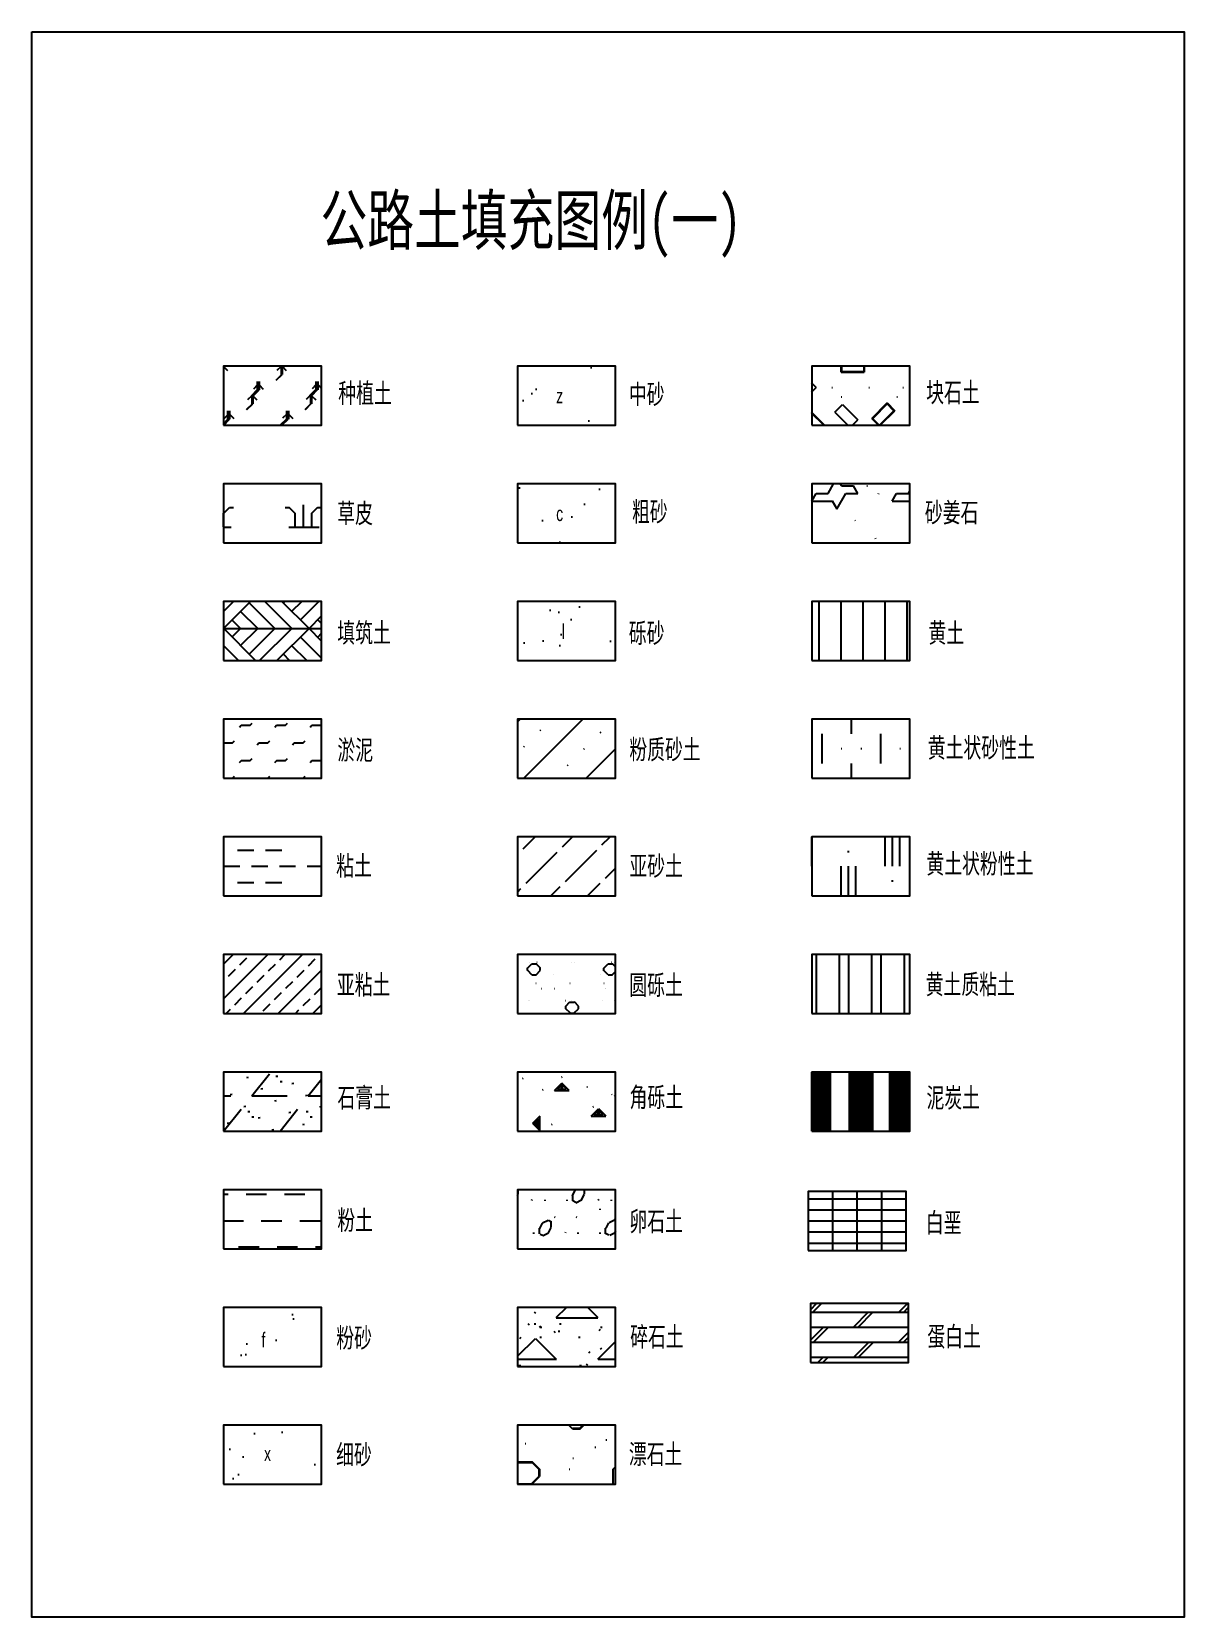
# Model space of a CAD drawing. Extents: x 0 to 0.235, y 0 to 0.323.
import ezdxf

# ---------------------------------------------------------------- set-up
doc = ezdxf.new("R2010")
doc.units = 0
doc.header["$MEASUREMENT"] = 0
doc.layers.get('0').update_dxf_attribs({"linetype": 'CONTINUOUS'})
doc.styles.add('LZ_FONTS_FS', font='hxm.ttf', dxfattribs={"width": 0.7})
pattern_1 = [(37.5, (0.039162, 0.027171), (0.01116148, 0.012489), [-0.0288, 0, -0.0216, 0, -0.0216, 0]), (7.5, (0.039162, 0.027171), (0.0288581, 0.01809425), [-0.012, 0, -0.0312, 0, -0.0072, 0]), (328, (0.0177, 0.027171), (0.04429355, -0.01502), [-0.0072, 0, -0.0288, 0, -0.0336, 0]), (37.5, (0.039162, 0.02717), (-0.0117675, 0.0302154), [-0.0192, 0, -0.024, 0, -0.0216, 0]), (7.5, (0.03916, 0.02717), (0.0194335, 0.040934), [-0.0144, 0, -0.0216, 0, -0.0072, 0]), (327.5, (0.0177, 0.027171), (0.0209638, 0.0125038), [-0.0096, 0, -0.0312, 0, -0.048, 0]), (317.5, (0.0177, 0.02717), (0.0279202, 0.0119657), [-0.0048, 0, -0.0192, 0, -0.0192, 0]), (37.5, (0.039162, 0.027171), (0.0261702, 0.03754506), [-0.0072, 0, -0.0072, 0, -0.0216, 0]), (7.5, (0.03916, 0.02717), (0.0108674, 0.039806), [-0.0144, 0, -0.0312, 0, -0.0072, 0]), (327.5, (0.0177, 0.02717), (0.06273, 0.013742), [-0.0288, 0, -0.012, 0, -0.012, 0]), (317.5, (0.0177, 0.02717), (921.70895, -844.519835), [-0.006048, 0, -0.0504, 0, -0.0048, 0])]

msp = doc.modelspace()

# ---------------------------------------------------------------- hatches: boundary and pattern name
h = msp.add_hatch()
h.set_pattern_fill('GLZZT', color=256, scale=0.001, style=0, pattern_type=2)
h.set_pattern_definition([(45, (0.039162, 0.027171), (-0.00600006, 0.00600006), [0.00169707, -0.0067883]), (45, (0.039111, 0.027171), (-0.00600006, 0.00600006), [0.00169707, -0.0067883]), (45, (0.03906, 0.027171), (-0.00600006, 0.00600006), [0.00169707, -0.0067883]), (45, (0.039009, 0.027171), (-0.00600006, 0.00600006), [0.00169707, -0.0067883]), (45, (0.038958, 0.027171), (-0.00600006, 0.00600006), [0.00169707, -0.0067883]), (45, (0.038907, 0.027171), (-0.00600006, 0.00600006), [0.00169707, -0.0067883]), (45, (0.038856, 0.027171), (-0.00600006, 0.00600006), [0.00169707, -0.0067883]), (45, (0.0388055, 0.027171), (-0.00600006, 0.00600006), [0.00169707, -0.0067883]), (270, (0.039111, 0.027171), (0.00600005, -0.00600005), [0.00169707, -0.01030304]), (270, (0.03906, 0.027171), (0.00600005, -0.00600005), [0.00169707, -0.01030304]), (270, (0.039009, 0.027171), (0.00600005, -0.00600005), [0.00169707, -0.01030304]), (270, (0.038958, 0.027171), (0.00600005, -0.00600005), [0.00169707, -0.01030304]), (270, (0.0389073, 0.027171), (0.00600005, -0.00600005), [0.00169707, -0.01030304]), (225, (0.039009, 0.025474), (0.00600006, -0.00600006), [0.00169707, -0.0067883]), (225, (0.038958, 0.025474), (0.00600006, -0.00600006), [0.00169707, -0.0067883]), (90, (0.040447, 0.028371), (-0.00600005, 0.00600005), [0.00169707, -0.01030304]), (90, (0.040396, 0.028371), (-0.00600005, 0.00600005), [0.00169707, -0.01030304]), (90, (0.040345, 0.028371), (-0.00600005, 0.00600005), [0.00169707, -0.01030304]), (90, (0.040294, 0.028371), (-0.00600005, 0.00600005), [0.00169707, -0.01030304]), (90, (0.040243, 0.028371), (-0.00600005, 0.00600005), [0.00169707, -0.01030304]), (90, (0.040192, 0.028371), (-0.00600005, 0.00600005), [0.00169707, -0.01030304]), (90, (0.040141, 0.028371), (-0.00600005, 0.00600005), [0.00169707, -0.01030304]), (90, (0.0400904, 0.028371), (-0.00600005, 0.00600005), [0.00169707, -0.01030304]), (90, (0.0400394, 0.028371), (-0.00600005, 0.00600005), [0.00169707, -0.01030304]), (225, (0.040073, 0.029377), (0.00600006, -0.00600006), [0.00118795, -0.0072974]), (315, (0.040435, 0.029377), (0.00600006, 0.00600006), [0.00118795, -0.0072974]), (225, (0.038856, 0.027171), (0.00600006, -0.00600006), [0.00118795, -0.0072974]), (315, (0.039111, 0.027171), (0.00600006, 0.00600006), [0.00118795, -0.0072974])])
h.paths.add_polyline_path([(0.05916, 0.25517), (0.03916, 0.25517), (0.03916, 0.24317), (0.05916, 0.24317)])
h = msp.add_hatch()
h.set_pattern_fill('GLXS', color=256, scale=0.001, style=0, pattern_type=2)
h.set_pattern_definition(pattern_1)
h.paths.add_polyline_path([(0.11916, 0.25517), (0.09916, 0.25517), (0.09916, 0.24317), (0.11916, 0.24317)])
h = msp.add_hatch()
h.set_pattern_fill('GLKST', color=256, scale=0.001, style=0, pattern_type=2)
h.set_pattern_definition([(0, (0.039162, 0.02717), (0, 0.0252), [0.004725, -0.020475]), (90, (0.039162, 0.02717), (-0.0252, 2e-18), [0.00315, -0.02205]), (0, (0.039162, 0.03032), (0, 0.0252), [0.001575, -0.023625]), (270, (0.040737, 0.03032), (0.0252, -5e-18), [0.001575, -0.023625]), (0, (0.040737, 0.028746), (0, 0.0252), [0.00315, -0.02205]), (270, (0.043887, 0.028746), (0.0252, -5e-18), [0.001575, -0.023625]), (45, (0.056487, 0.039771), (-0.0252, 2e-18), [0.0022274, -0.0334108]), (135, (0.058062, 0.038196), (-2e-18, -0.0252), [0.0022274, -0.0334108]), (135, (0.061212, 0.041346), (-2e-18, -0.0252), [0.0044548, -0.0311834]), (45, (0.047037, 0.041346), (-0.0252, 2e-18), [0.0044548, -0.0311834]), (135, (0.047037, 0.041346), (-2e-18, -0.0252), [0.0022274, -0.0334108]), (135, (0.051762, 0.030321), (-2e-18, -0.0252), [0.0044548, -0.0311834]), (45, (0.058062, 0.038196), (-0.0252, 2e-18), [0.0044548, -0.0311834]), (135, (0.058062, 0.041346), (-2e-18, -0.0252), [0.0022274, -0.0334108]), (45, (0.056487, 0.042921), (-0.0252, 2e-18), [0.0022274, -0.0334108]), (45, (0.045462, 0.042921), (-0.0252, 2e-18), [0.0044548, -0.0311834]), (135, (0.050187, 0.044496), (-2e-18, -0.0252), [0.0022274, -0.0334108]), (45, (0.051762, 0.030321), (-0.0252, 2e-18), [0.0022274, -0.0334108]), (135, (0.053337, 0.031896), (-2e-18, -0.0252), [0.0044548, -0.0311834]), (45, (0.048612, 0.033471), (-0.0252, 2e-18), [0.0022274, -0.0334108]), (0, (0.039162, 0.027297), (0, 0.0252), [0.004725, -0.020475]), (90, (0.039288, 0.02717), (-0.0252, 2e-18), [0.00315, -0.02205]), (0, (0.039162, 0.03007), (0, 0.0252), [0.001575, -0.023625]), (270, (0.04061, 0.03032), (0.0252, -5e-18), [0.001575, -0.023625]), (0, (0.040737, 0.02862), (0, 0.0252), [0.00315, -0.02205]), (270, (0.04376, 0.028746), (0.0252, -5e-18), [0.001575, -0.023625]), (45, (0.056613, 0.039771), (-0.0252, 2e-18), [0.0022274, -0.0334108]), (135, (0.058188, 0.038196), (-2e-18, -0.0252), [0.0022274, -0.0334108]), (135, (0.061023, 0.041346), (-2e-18, -0.0252), [0.0044548, -0.0311834]), (45, (0.046848, 0.041346), (-0.0252, 2e-18), [0.0044548, -0.0311834]), (135, (0.047163, 0.041346), (-2e-18, -0.0252), [0.0022274, -0.0334108]), (135, (0.052077, 0.030321), (-2e-18, -0.0252), [0.0044548, -0.0311834]), (45, (0.057873, 0.038196), (-0.0252, 2e-18), [0.0044548, -0.0311834]), (135, (0.05825, 0.041346), (-2e-18, -0.0252), [0.0022274, -0.0334108]), (45, (0.056676, 0.042921), (-0.0252, 2e-18), [0.0022274, -0.0334108]), (45, (0.04565, 0.042921), (-0.0252, 2e-18), [0.0044548, -0.0311834]), (135, (0.049998, 0.044496), (-2e-18, -0.0252), [0.0022274, -0.0334108]), (45, (0.051573, 0.030321), (-0.0252, 2e-18), [0.0022274, -0.0334108]), (135, (0.053148, 0.031896), (-2e-18, -0.0252), [0.0044548, -0.0311834]), (45, (0.0488, 0.033471), (-0.0252, 2e-18), [0.0022274, -0.0334108]), (45, (0.030972, 0.046071), (-0.0252, 2e-18), [0.0044548, -0.0311834]), (135, (0.034122, 0.049221), (-2e-18, -0.0252), [0.0022274, -0.0334108]), (135, (0.030972, 0.046071), (-2e-18, -0.0252), [0.0022274, -0.0334108]), (45, (0.029397, 0.047646), (-0.0252, 2e-18), [0.0044548, -0.0311834]), (0, (0.036012, 0.03347), (0, 0.0252), [0.004725, -0.020475]), (90, (0.036012, 0.03347), (-0.0252, 2e-18), [0.00315, -0.02205]), (0, (0.036012, 0.03662), (0, 0.0252), [0.001575, -0.023625]), (270, (0.037587, 0.03662), (0.0252, -5e-18), [0.001575, -0.023625]), (0, (0.037587, 0.035046), (0, 0.0252), [0.00315, -0.02205]), (270, (0.040737, 0.035046), (0.0252, -5e-18), [0.001575, -0.023625]), (135, (0.041052, 0.041031), (-2e-18, -0.0252), [0.0044548, -0.0311834]), (45, (0.041052, 0.041031), (-0.0252, 2e-18), [0.0022274, -0.0334108]), (135, (0.042627, 0.042606), (-2e-18, -0.0252), [0.0044548, -0.0311834]), (45, (0.037902, 0.044181), (-0.0252, 2e-18), [0.0022274, -0.0334108]), (0, (0.040422, 0.03851), (0, 0.0252), [0.000126, -0.012474, 0.000126, -0.008064, 0.000126, -0.004284]), (0, (0.038532, 0.0404), (0, 0.0252), [0.000126, -0.025074]), (0, (0.031602, 0.035046), (0, 0.0252), [0.000126, -0.025074]), (0, (0.032988, 0.033345), (0, 0.0252), [0.000126, -0.025074]), (0, (0.032988, 0.02717), (0, 0.0252), [0.000126, -0.025074]), (0, (0.035382, 0.02906), (0, 0.0252), [0.000126, -0.019404, 0.000126, -0.005544]), (0, (0.051762, 0.02402), (0, 0.0252), [0.000126, -0.018144, 0.000126, -0.006804]), (0, (0.048612, 0.03032), (0, 0.0252), [0.000126, -0.025074]), (0, (0.046722, 0.03473), (0, 0.0252), [0.000126, -0.025074]), (0, (0.050502, 0.04733), (0, 0.0252), [0.000126, -0.025074]), (0, (0.048927, 0.0404), (0, 0.0252), [0.000126, -0.025074]), (0, (0.039162, 0.04733), (0, 0.0252), [0.000126, -0.025074]), (0, (0.037272, 0.04922), (0, 0.0252), [0.000126, -0.025074])])
h.paths.add_polyline_path([(0.17916, 0.25517), (0.15916, 0.25517), (0.15916, 0.24317), (0.17916, 0.24317)])
h = msp.add_hatch()
h.set_pattern_fill('GLCP', color=256, scale=0.001, style=0, pattern_type=2)
h.set_pattern_definition([(45, (0.039162, 0.027171), (-0.0090004, 0.0090004), [0.0016971, -0.01103134]), (135, (0.035768, 0.027171), (-0.0090004, -0.0090004), [0.0016971, -0.01103134]), (90, (0.039162, 0.024374), (-0.0090004, 0.0090004), [0.0027967, -0.0152041]), (90, (0.035768, 0.024374), (-0.0090004, 0.0090004), [0.0027967, -0.0152041]), (90, (0.037465, 0.024374), (-0.0090004, 0.0090004), [0.0044938, -0.01350695]), (0, (0.034478, 0.024374), (0.0090004, 0.0090004), [0.00619096, -0.0118098]), (0, (0.033719, 0.028371), (0.0090004, 0.0090004), [0.0008486, -0.0171522]), (0, (0.040362, 0.028371), (0.0090004, 0.0090004), [0.0008486, -0.0171522])])
h.paths.add_polyline_path([(0.05916, 0.23117), (0.03916, 0.23117), (0.03916, 0.21917), (0.05916, 0.21917)])
h = msp.add_hatch()
h.set_pattern_fill('GLXS', color=256, scale=0.001, style=0, pattern_type=2)
h.set_pattern_definition(pattern_1)
h.paths.add_polyline_path([(0.11916, 0.23117), (0.09916, 0.23117), (0.09916, 0.21917), (0.11916, 0.21917)])
h.paths.add_polyline_path([(0.11916, 0.20717), (0.09916, 0.20717), (0.09916, 0.19517), (0.11916, 0.19517)])
h = msp.add_hatch()
h.set_pattern_fill('GLSJS', color=256, scale=0.001, style=0, pattern_type=2)
h.set_pattern_definition([(60, (0.04949, 0.027171), (-0.00820125, 0.014205), [0.003645, -0.0127575]), (60, (0.047667, 0.030328), (-0.00820125, 0.014205), [0.003645, -0.0127575]), (60, (0.044326, 0.02875), (-0.00820125, 0.014205), [0.0018225, -0.01458]), (120, (0.04949, 0.027171), (-0.0164025, -2e-10), [0.0018225, -0.01458]), (120, (0.053742, 0.030328), (-0.0164025, -2e-10), [0.0018225, -0.01458]), (120, (0.0504, 0.031906), (-0.0164025, -2e-10), [0.0018225, -0.01458]), (0, (0.051312, 0.030328), (0.00820125, 0.014205), [0.00243, -0.0139725]), (0, (0.0504, 0.031906), (0.00820125, 0.014205), [0.00243, -0.0139725]), (0, (0.045237, 0.030328), (0.00820125, 0.014205), [0.00243, -0.0139725]), (0, (0.044326, 0.02875), (0.00820125, 0.014205), [0.0042525, -0.01215]), (0, (0.041592, 0.031906), (0.00820125, 0.014205), [0.0001215, -0.013851]), (120, (0.053256, 0.024741), (-0.0164025, -2e-10), [0.0001215, -0.016281]), (120, (0.057387, 0.021096), (-0.0164025, -2e-10), [0.0001215, -0.016281]), (60, (0.041592, 0.030209), (-0.00820125, 0.014205), [0.0001215, -0.016281])])
h.paths.add_polyline_path([(0.17916, 0.23117), (0.15916, 0.23117), (0.15916, 0.21917), (0.17916, 0.21917)])
h = msp.add_hatch()
h.set_pattern_fill('GLTZT', color=256, scale=0.001, style=0, pattern_type=2)
h.set_pattern_definition([(0, (0.039162, 0.027171), (0, 0.008725), []), (45, (0.039162, 0.027171), (-0.0087251, 0.0087251), [0.0123391, 0]), (135, (0.039162, 0.027171), (-0.0087251, -0.0087251), [0.0123391, 0]), (135, (0.035672, 0.027171), (-0.0087251, -0.0087251), [0.0098713, -0.0024678]), (135, (0.032182, 0.027171), (-0.0087251, -0.0087251), [0.0074035, -0.00493565]), (135, (0.028692, 0.027171), (-0.0087251, -0.0087251), [0.00493565, -0.0074035]), (135, (0.025202, 0.027171), (-0.0087251, -0.0087251), [0.0024678, -0.0098713]), (45, (0.037417, 0.028916), (-0.0087251, 0.0087251), [0.0098713, -0.0024678]), (45, (0.035672, 0.030661), (-0.0087251, 0.0087251), [0.0074035, -0.00493565]), (45, (0.033927, 0.032406), (-0.0087251, 0.0087251), [0.00493565, -0.0074035]), (45, (0.032182, 0.034151), (-0.0087251, 0.0087251), [0.0024678, -0.0098713])])
h.paths.add_polyline_path([(0.05916, 0.20717), (0.03916, 0.20717), (0.03916, 0.19517), (0.05916, 0.19517)])
h = msp.add_hatch()
h.set_pattern_fill('GLHT', color=256, scale=0.001, style=0, pattern_type=2)
h.set_pattern_definition([(90, (0.039162, 0.027171), (-0.0045, 0.0045), [])])
h.paths.add_polyline_path([(0.17916, 0.20717), (0.15916, 0.20717), (0.15916, 0.19517), (0.17916, 0.19517)])
h = msp.add_hatch()
h.set_pattern_fill('GLYN', color=256, scale=0.0005, style=0, pattern_type=2)
h.set_pattern_definition([(0, (0.039162, 0.027171), (0.0036, 0.0036), [0.0018, -0.0054]), (45, (0.040962, 0.027171), (-0.0036, 0.0036), [0.0005625, -0.00452867]), (45, (0.038764, 0.0267734), (-0.0036, 0.0036), [0.0005625, -0.00452867])])
h.paths.add_polyline_path([(0.05916, 0.18317), (0.03916, 0.18317), (0.03916, 0.17117), (0.05916, 0.17117)])
h = msp.add_hatch()
h.set_pattern_fill('GLFZST', color=256, scale=0.001, style=0, pattern_type=2)
h.set_pattern_definition([(45, (0.039162, 0.027171), (-0.00556847, 0.00715946), [0.000225, -0.0045]), (45, (0.039162, 0.033535), (-0.00636396, 0.00636396), [])])
h.paths.add_polyline_path([(0.11916, 0.18317), (0.09916, 0.18317), (0.09916, 0.17117), (0.11916, 0.17117)])
h = msp.add_hatch()
h.set_pattern_fill('GLHTZSXT', color=256, scale=0.001, style=0, pattern_type=2)
h.set_pattern_definition([(0, (0.039162, 0.027171), (0.006, 0.006), [0.00015, -0.0039, 0.00015, -0.0078]), (90, (0.035262, 0.024171), (-0.006, 0.006), [0.006, -0.006])])
h.paths.add_polyline_path([(0.17916, 0.18317), (0.15916, 0.18317), (0.15916, 0.17117), (0.17916, 0.17117)])
h = msp.add_hatch()
h.set_pattern_fill('GLNT', color=256, scale=0.0005, style=0, pattern_type=2)
h.set_pattern_definition([(0, (0.039162, 0.027171), (0, 0.00663158), [0.0033158, -0.00236842]), (0, (0.042004, 0.030487), (0, 0.00663158), [0.0033158, -0.00236842, 0.0033158, -0.00805263])])
h.paths.add_polyline_path([(0.05916, 0.15917), (0.03916, 0.15917), (0.03916, 0.14717), (0.05916, 0.14717)])
h = msp.add_hatch()
h.set_pattern_fill('GLYST', color=256, scale=0.001, style=0, pattern_type=2)
h.set_pattern_definition([(45, (0.039162, 0.027171), (0.00678823, 0.01439104), [0.009, -0.0015])])
h.paths.add_polyline_path([(0.11916, 0.15917), (0.09916, 0.15917), (0.09916, 0.14717), (0.11916, 0.14717)])
h = msp.add_hatch()
h.set_pattern_fill('GLHTZFXT', color=256, scale=0.001, style=0, pattern_type=2)
h.set_pattern_definition([(90, (0.039162, 0.027171), (-0.009, 0.006), [0.006, -0.006]), (90, (0.040662, 0.027171), (-0.009, 0.006), [0.006, -0.00285, 0.0003, -0.00285]), (90, (0.042162, 0.027171), (-0.009, 0.006), [0.006, -0.006])])
h.paths.add_polyline_path([(0.17916, 0.15917), (0.15916, 0.15917), (0.15916, 0.14717), (0.17916, 0.14717)])
h = msp.add_hatch()
h.set_pattern_fill('GLYNT', color=256, scale=0.0005, style=0, pattern_type=2)
h.set_pattern_definition([(45, (0.039162, 0.027171), (-0.00353553, 0.00353553), []), (45, (0.042662, 0.027171), (-0.00353553, 0.00353553), [0.002, -0.00125])])
h.paths.add_polyline_path([(0.05916, 0.13517), (0.03916, 0.13517), (0.03916, 0.12317), (0.05916, 0.12317)])
h = msp.add_hatch()
h.set_pattern_fill('GLYLT', color=256, scale=0.001, style=0, pattern_type=2)
h.set_pattern_definition([(135, (0.047629, 0.029936), (-0.007776, -0.007776), [0.0012219, -0.00977504]), (45, (0.048493, 0.029936), (-0.007776, 0.007776), [0.0012219, -0.00977504]), (0, (0.047629, 0.029936), (0.007776, 0.007776), [0.000864, -0.014688]), (0, (0.047629, 0.032182), (0.007776, 0.007776), [0.000864, -0.014688]), (90, (0.046765, 0.0308), (-0.007776, 0.007776), [0.0005184, -0.0150336]), (90, (0.049357, 0.0308), (-0.007776, 0.007776), [0.0005184, -0.0150336]), (45, (0.046765, 0.031318), (-0.007776, 0.007776), [0.0012219, -0.00977504]), (135, (0.049357, 0.031318), (-0.007776, -0.007776), [0.0012219, -0.009775]), (0, (0.044346, 0.027171), (0, 0.007776), [2.4e-05, -0.010368]), (0, (0.040458, 0.028208), (0, 0.007776), [2.4e-05, -0.006912]), (0, (0.039248, 0.027171), (0.0019872, 0.007776), [2.4e-05, -0.01296]), (0, (0.042704, 0.032528), (0.001728, 0.007776), [2.4e-05, -0.00756]), (0, (0.04953, 0.032528), (0, 0.007776), [2.4e-05, -0.00864]), (0, (0.14457, 0.029936), (0, 0.007776), [2.4e-05, -0.009504])])
h.paths.add_polyline_path([(0.11916, 0.13517), (0.09916, 0.13517), (0.09916, 0.12317), (0.11916, 0.12317)])
h = msp.add_hatch()
h.set_pattern_fill('GLHTZNT', color=256, scale=0.001, style=0, pattern_type=2)
h.set_pattern_definition([(90, (0.039162, 0.027171), (-0.006615, 4e-19), []), (90, (0.041052, 0.027171), (-0.006615, 4e-19), [])])
h.paths.add_polyline_path([(0.17916, 0.13517), (0.15916, 0.13517), (0.15916, 0.12317), (0.17916, 0.12317)])
h = msp.add_hatch()
h.set_pattern_fill('GLSGT', color=256, scale=0.001, style=0, pattern_type=2)
h.set_pattern_definition([(0, (0.039162, 0.027171), (0.00576, 0.0072), [0.0072, -0.00432]), (51.34, (0.039162, 0.027171), (-0.01152, 1e-10), [0.00576, -0.0034605]), (0, (0.035002, 0.030051), (0.00576, 0.0072), [0.0004, -0.01152]), (0, (0.034162, 0.031171), (0.00576, 0.0072), [0.0004, -0.01152]), (10, (0.039162, 0.031171), (0.00344433, 0.00350129), [0.0004, -0.006])])
h.paths.add_polyline_path([(0.05916, 0.11117), (0.03916, 0.11117), (0.03916, 0.09917), (0.05916, 0.09917)])
h = msp.add_hatch()
h.set_pattern_fill('GLJLT', color=256, scale=0.001, style=0, pattern_type=2)
h.set_pattern_definition([(0, (0.039162, 0.027171), (0.015, 0.015), [0.003, -0.027]), (45, (0.039162, 0.027171), (-0.015, 0.015), [0.0021213, -0.019092]), (135, (0.042162, 0.027171), (-0.015, -0.015), [0.0021213, -0.019092]), (0, (0.024162, 0.03767), (0.03, 0.03), [0.003, -0.057]), (45, (0.02416, 0.03767), (-0.03, 0.03), [0.002121, -0.040305]), (135, (0.02716, 0.03767), (-0.03, -0.03), [0.002121, -0.040305]), (0, (0.050037, 0.035796), (0.015, 0.015), [0.003, -0.027]), (315, (0.050037, 0.035796), (0.015, 0.015), [0.0021213, -0.019092]), (225, (0.053037, 0.035796), (0.015, -0.015), [0.0021213, -0.019092]), (0, (0.031662, 0.032421), (0.015, 0.015), [0.003, -0.027]), (45, (0.031662, 0.032421), (-0.015, 0.015), [0.0021213, -0.019092]), (135, (0.034662, 0.032421), (-0.015, -0.015), [0.0021213, -0.019092]), (90, (0.054162, 0.02417), (-0.03, 2e-18), [0.003, -0.027]), (45, (0.054162, 0.024171), (4e-18, 0.03), [0.0021213, -0.040305]), (315, (0.054162, 0.027171), (0.03, -7e-18), [0.0021213, -0.040305]), (90, (0.043662, 0.03917), (-0.03, 2e-18), [0.003, -0.027]), (225, (0.043662, 0.042171), (-5e-18, -0.03), [0.0021213, -0.040305]), (135, (0.043662, 0.039171), (-0.03, 4e-18), [0.0021213, -0.040305]), (0, (0.039762, 0.027471), (0.015, 0.015), [0.0018, -0.0282]), (135, (0.041562, 0.027471), (-0.015, -0.015), [0.0012728, -0.0199404]), (0, (0.024762, 0.03797), (0.03, 0.03), [0.0018, -0.0582]), (45, (0.039762, 0.027471), (-0.015, 0.015), [0.0012728, -0.0199404]), (0, (0.040362, 0.027771), (0.015, 0.015), [0.0006, -0.0294]), (45, (0.040362, 0.027771), (-0.015, 0.015), [0.0004243, -0.020789]), (135, (0.040962, 0.027771), (-0.015, -0.015), [0.0004243, -0.020789]), (0, (0.051237, 0.035196), (0.015, 0.015), [0.0006, -0.0294]), (315, (0.051237, 0.035196), (0.015, 0.015), [0.0004243, -0.020789]), (225, (0.051837, 0.035196), (0.015, -0.015), [0.0004243, -0.020789]), (0, (0.050637, 0.035496), (0.015, 0.015), [0.0018, -0.0282]), (315, (0.050637, 0.035496), (0.015, 0.015), [0.0012728, -0.0199404]), (225, (0.052437, 0.035496), (0.015, -0.015), [0.0012728, -0.0199404]), (0, (0.032262, 0.032721), (0.015, 0.015), [0.0018, -0.0282]), (45, (0.032262, 0.032721), (-0.015, 0.015), [0.0012728, -0.0199404]), (135, (0.034062, 0.032721), (-0.015, -0.015), [0.0012728, -0.0199404]), (0, (0.032862, 0.033021), (0.015, 0.015), [0.0006, -0.0294]), (45, (0.032862, 0.033021), (-0.015, 0.015), [0.0004243, -0.020789]), (135, (0.033462, 0.033021), (-0.015, -0.015), [0.0004243, -0.020789]), (90, (0.054462, 0.02477), (-0.03, 2e-18), [0.0018, -0.0282]), (45, (0.054462, 0.024771), (4e-18, 0.03), [0.001273, -0.0411536]), (135, (0.055362, 0.025671), (-0.03, 4e-18), [0.001273, -0.0411536]), (90, (0.054762, 0.02537), (-0.03, 2e-18), [0.0006, -0.0294]), (45, (0.054762, 0.025371), (4e-18, 0.03), [0.000424, -0.042002]), (135, (0.055062, 0.025671), (-0.03, 4e-18), [0.000424, -0.042002]), (45, (0.02476, 0.03797), (-0.03, 0.03), [0.001273, -0.08358]), (135, (0.02656, 0.03797), (-0.03, -0.03), [0.001273, -0.08358]), (0, (0.025362, 0.03827), (0.03, 0.03), [0.0006, -0.0594]), (45, (0.02536, 0.03827), (-0.03, 0.03), [0.000424, -0.084429]), (135, (0.02596, 0.03827), (-0.03, -0.03), [0.000424, -0.084429]), (90, (0.043362, 0.03977), (-0.03, 2e-18), [0.0018, -0.0282]), (135, (0.043362, 0.039771), (-0.03, 4e-18), [0.000424, -0.042002]), (225, (0.043362, 0.041571), (-5e-18, -0.03), [0.001273, -0.0411536]), (135, (0.043062, 0.040371), (-0.03, 4e-18), [0.000424, -0.042002]), (225, (0.043062, 0.040971), (-5e-18, -0.03), [0.000424, -0.042002]), (135, (0.043362, 0.039771), (-0.03, 4e-18), [0.001273, -0.0411536]), (90, (0.043062, 0.04037), (-0.03, 2e-18), [0.0006, -0.0294]), (23.5, (0.043062, 0.040371), (-0.0059812, 0.013756), [0.00015, -0.0294, 0.00015, -0.009, 0.00015, -0.01335]), (41, (0.043062, 0.040371), (-0.0098409, 0.0113206), [0.00015, -0.003, 0.00015, -0.0117, 0.00015, -0.01335]), (125.6, (0.043062, 0.022671), (-0.020524, -0.0091594), [0.00015, -0.0285, 0.00015, -0.018, 0.00015, -0.0525]), (214, (0.062562, 0.043206), (0.0034137, -0.0157907), [0.00015, -0.0045, 0.00015, -0.0114, 0.00015, -0.0153]), (223, (0.034662, -0.010329), (0.0047058, -0.00504634), [0.00015, -0.0230535, 0.00015, -0.0123525, 0.00015, -0.011481]), (0, (0.117162, 0.02717), (0.00675, 0.027), [0.00015, -0.0230535, 0.00015, -0.0123525, 0.00015, -0.011481])])
h.paths.add_polyline_path([(0.11916, 0.11117), (0.09916, 0.11117), (0.09916, 0.09917), (0.11916, 0.09917)])
h = msp.add_hatch()
h.set_pattern_fill('GLNTT', color=256, scale=0.001, style=0, pattern_type=2)
h.set_pattern_definition([(90, (0.024762, 0.02717), (-0.03552, 2e-18), []), (90, (0.025146, 0.02717), (-0.03552, 2e-18), []), (90, (0.025338, 0.02717), (-0.03552, 2e-18), []), (90, (0.02553, 0.02717), (-0.03552, 2e-18), []), (90, (0.025722, 0.02717), (-0.03552, 2e-18), []), (90, (0.025914, 0.02717), (-0.03552, 2e-18), []), (90, (0.026106, 0.02717), (-0.03552, 2e-18), []), (90, (0.026298, 0.02717), (-0.03552, 2e-18), []), (90, (0.02649, 0.02717), (-0.03552, 2e-18), []), (90, (0.026682, 0.02717), (-0.03552, 2e-18), []), (90, (0.026874, 0.02717), (-0.03552, 2e-18), []), (90, (0.027066, 0.02717), (-0.03552, 2e-18), []), (90, (0.027258, 0.02717), (-0.03552, 2e-18), []), (90, (0.02745, 0.02717), (-0.03552, 2e-18), []), (90, (0.027642, 0.02717), (-0.03552, 2e-18), []), (90, (0.027834, 0.02717), (-0.03552, 2e-18), []), (90, (0.028026, 0.02717), (-0.03552, 2e-18), []), (90, (0.028218, 0.02717), (-0.03552, 2e-18), []), (90, (0.02841, 0.02717), (-0.03552, 2e-18), []), (90, (0.028602, 0.02717), (-0.03552, 2e-18), []), (90, (0.028794, 0.02717), (-0.03552, 2e-18), []), (90, (0.028986, 0.02717), (-0.03552, 2e-18), []), (90, (0.029178, 0.02717), (-0.03552, 2e-18), []), (90, (0.02937, 0.02717), (-0.03552, 2e-18), []), (90, (0.029562, 0.02717), (-0.03552, 2e-18), []), (90, (0.033018, 0.02717), (-0.03552, 2e-18), []), (90, (0.03321, 0.02717), (-0.03552, 2e-18), []), (90, (0.033402, 0.02717), (-0.03552, 2e-18), []), (90, (0.033594, 0.02717), (-0.03552, 2e-18), []), (90, (0.033786, 0.02717), (-0.03552, 2e-18), []), (90, (0.033978, 0.02717), (-0.03552, 2e-18), []), (90, (0.03417, 0.02717), (-0.03552, 2e-18), []), (90, (0.034362, 0.02717), (-0.03552, 2e-18), []), (90, (0.034554, 0.02717), (-0.03552, 2e-18), []), (90, (0.034746, 0.02717), (-0.03552, 2e-18), []), (90, (0.034938, 0.02717), (-0.03552, 2e-18), []), (90, (0.03513, 0.02717), (-0.03552, 2e-18), []), (90, (0.035322, 0.02717), (-0.03552, 2e-18), []), (90, (0.035514, 0.02717), (-0.03552, 2e-18), []), (90, (0.035706, 0.02717), (-0.03552, 2e-18), []), (90, (0.035898, 0.02717), (-0.03552, 2e-18), []), (90, (0.03609, 0.02717), (-0.03552, 2e-18), []), (90, (0.036282, 0.02717), (-0.03552, 2e-18), []), (90, (0.036474, 0.02717), (-0.03552, 2e-18), []), (90, (0.036666, 0.02717), (-0.03552, 2e-18), []), (90, (0.036858, 0.02717), (-0.03552, 2e-18), []), (90, (0.03705, 0.02717), (-0.03552, 2e-18), []), (90, (0.037242, 0.02717), (-0.03552, 2e-18), []), (90, (0.037434, 0.02717), (-0.03552, 2e-18), []), (90, (0.041082, 0.02717), (-0.03552, 2e-18), []), (90, (0.041274, 0.02717), (-0.03552, 2e-18), []), (90, (0.041466, 0.02717), (-0.03552, 2e-18), []), (90, (0.041658, 0.02717), (-0.03552, 2e-18), []), (90, (0.04185, 0.02717), (-0.03552, 2e-18), []), (90, (0.042042, 0.02717), (-0.03552, 2e-18), []), (90, (0.042234, 0.02717), (-0.03552, 2e-18), []), (90, (0.042426, 0.02717), (-0.03552, 2e-18), []), (90, (0.042618, 0.02717), (-0.03552, 2e-18), []), (90, (0.04281, 0.02717), (-0.03552, 2e-18), []), (90, (0.043002, 0.02717), (-0.03552, 2e-18), []), (90, (0.043194, 0.02717), (-0.03552, 2e-18), []), (90, (0.043386, 0.02717), (-0.03552, 2e-18), []), (90, (0.043578, 0.02717), (-0.03552, 2e-18), []), (90, (0.04377, 0.02717), (-0.03552, 2e-18), []), (90, (0.043962, 0.02717), (-0.03552, 2e-18), []), (90, (0.044154, 0.02717), (-0.03552, 2e-18), []), (90, (0.044346, 0.02717), (-0.03552, 2e-18), []), (90, (0.044538, 0.02717), (-0.03552, 2e-18), []), (90, (0.04473, 0.02717), (-0.03552, 2e-18), []), (90, (0.044922, 0.02717), (-0.03552, 2e-18), []), (90, (0.045114, 0.02717), (-0.03552, 2e-18), []), (90, (0.045306, 0.02717), (-0.03552, 2e-18), []), (90, (0.045498, 0.02717), (-0.03552, 2e-18), []), (90, (0.04569, 0.02717), (-0.03552, 2e-18), []), (90, (0.045882, 0.02717), (-0.03552, 2e-18), []), (90, (0.046074, 0.02717), (-0.03552, 2e-18), []), (90, (0.046266, 0.02717), (-0.03552, 2e-18), []), (90, (0.046458, 0.02717), (-0.03552, 2e-18), []), (90, (0.04665, 0.02717), (-0.03552, 2e-18), []), (90, (0.046842, 0.02717), (-0.03552, 2e-18), []), (90, (0.049722, 0.02717), (-0.03552, 2e-18), []), (90, (0.049914, 0.02717), (-0.03552, 2e-18), []), (90, (0.050106, 0.02717), (-0.03552, 2e-18), []), (90, (0.050298, 0.02717), (-0.03552, 2e-18), []), (90, (0.05049, 0.02717), (-0.03552, 2e-18), []), (90, (0.050682, 0.02717), (-0.03552, 2e-18), []), (90, (0.050874, 0.02717), (-0.03552, 2e-18), []), (90, (0.051066, 0.02717), (-0.03552, 2e-18), []), (90, (0.051258, 0.02717), (-0.03552, 2e-18), []), (90, (0.05145, 0.02717), (-0.03552, 2e-18), []), (90, (0.051642, 0.02717), (-0.03552, 2e-18), []), (90, (0.051834, 0.02717), (-0.03552, 2e-18), []), (90, (0.052026, 0.02717), (-0.03552, 2e-18), []), (90, (0.052218, 0.02717), (-0.03552, 2e-18), []), (90, (0.05241, 0.02717), (-0.03552, 2e-18), []), (90, (0.052602, 0.02717), (-0.03552, 2e-18), []), (90, (0.052794, 0.02717), (-0.03552, 2e-18), []), (90, (0.052986, 0.02717), (-0.03552, 2e-18), []), (90, (0.053178, 0.02717), (-0.03552, 2e-18), []), (90, (0.05337, 0.02717), (-0.03552, 2e-18), []), (90, (0.053562, 0.02717), (-0.03552, 2e-18), []), (90, (0.053754, 0.02717), (-0.03552, 2e-18), []), (90, (0.053946, 0.02717), (-0.03552, 2e-18), []), (90, (0.054138, 0.02717), (-0.03552, 2e-18), []), (90, (0.05433, 0.02717), (-0.03552, 2e-18), []), (90, (0.054522, 0.02717), (-0.03552, 2e-18), []), (90, (0.054714, 0.02717), (-0.03552, 2e-18), []), (90, (0.054906, 0.02717), (-0.03552, 2e-18), []), (90, (0.055098, 0.02717), (-0.03552, 2e-18), []), (90, (0.05529, 0.02717), (-0.03552, 2e-18), []), (90, (0.055482, 0.02717), (-0.03552, 2e-18), []), (90, (0.055674, 0.02717), (-0.03552, 2e-18), []), (90, (0.055866, 0.02717), (-0.03552, 2e-18), []), (90, (0.056058, 0.02717), (-0.03552, 2e-18), []), (90, (0.05625, 0.02717), (-0.03552, 2e-18), []), (90, (0.056442, 0.02717), (-0.03552, 2e-18), [])])
h.paths.add_polyline_path([(0.17916, 0.11117), (0.15916, 0.11117), (0.15916, 0.09917), (0.17916, 0.09917)])
h = msp.add_hatch()
h.set_pattern_fill('GLFT', color=256, scale=0.001, style=0, pattern_type=2)
h.set_pattern_definition([(0, (0.039162, 0.027171), (0.0046922, 0.00537477), [0.0041878, -0.0036508])])
h.paths.add_polyline_path([(0.05916, 0.08717), (0.03916, 0.08717), (0.03916, 0.07517), (0.05916, 0.07517)])
h = msp.add_hatch()
h.set_pattern_fill('GLLST', color=256, scale=0.001, style=0, pattern_type=2)
h.set_pattern_definition([(90, (0.042912, 0.030921), (-0.00675, 0.00675), [0.001125, -0.012375]), (90, (0.0452744, 0.032271), (-0.00675, 0.00675), [0.001125, -0.012375]), (26.565, (0.043587, 0.0305836), (0.00675, 0.00675), [0.0012578, -0.0289291]), (26.565, (0.0434744, 0.033171), (0.00675, 0.00675), [0.0012578, -0.0289291]), (63.435, (0.042912, 0.032046), (0.00675, 0.00675), [0.0012578, -0.0289291]), (63.435, (0.044712, 0.031146), (0.00675, 0.00675), [0.0012578, -0.0289291]), (153.435, (0.043587, 0.0305836), (-0.00675, 0.00675), [0.0007547, -0.02943224]), (153.435, (0.0452744, 0.033396), (-0.00675, 0.00675), [0.0007547, -0.02943224]), (90, (0.037287, 0.030921), (-0.00675, 0.00675), [0.000225, -0.013275]), (90, (0.041787, 0.030921), (-0.00675, 0.00675), [0.000225, -0.013275, 0.000225, -0.00465, 0.000225, -0.0084]), (153.435, (0.0460244, 0.034371), (-0.00675, 0.00675), [0.0001547, -0.03003224]), (153.435, (0.050412, 0.034371), (-0.00675, 0.00675), [0.0001547, -0.03003224]), (63.435, (0.048162, 0.031146), (0.00675, 0.00675), [0.0002078, -0.0299791])])
h.paths.add_polyline_path([(0.11916, 0.08717), (0.09916, 0.08717), (0.09916, 0.07517), (0.11916, 0.07517)])
h = msp.add_hatch()
h.set_pattern_fill('GLBE', color=256, scale=0.0005, style=0, pattern_type=2)
h.set_pattern_definition([(0, (-0.1415336, -0.1171597), (0, 0.00225), []), (90, (-0.1415336, -0.1171597), (-0.005, 3e-19), [])])
h.paths.add_polyline_path([(0.17847, 0.08684), (0.15847, 0.08684), (0.15847, 0.07484), (0.17847, 0.07484)])
h = msp.add_hatch()
h.set_pattern_fill('GLXS', color=256, scale=0.001, style=0, pattern_type=2)
h.set_pattern_definition(pattern_1)
h.paths.add_polyline_path([(0.05916, 0.06317), (0.03916, 0.06317), (0.03916, 0.05117), (0.05916, 0.05117)])
h = msp.add_hatch()
h.set_pattern_fill('GLSST', color=256, scale=0.001, style=0, pattern_type=2)
h.set_pattern_definition([(45, (0.039162, 0.027171), (-0.0084853, 0.0084853), [0.006, -0.006]), (315, (0.043405, 0.031414), (0.0084853, 0.0084853), [0.006, -0.006]), (0, (0.039162, 0.027171), (0.0084853, 0.0084853), [0.0084853, -0.0084853]), (0, (0.039912, 0.031639), (0.0015, 0.0084853), [0.000375, -0.0075, 0.000375, -0.012, 0.000375, -0.009]), (45, (0.039162, 0.028671), (-0.007955, 0.0090156), [0.000375, -0.009, 0.000375, -0.006, 0.000375, -0.0135]), (0, (0.042912, 0.034339), (0.00825, 0.0084853), [0.000375, -0.00825, 0.000375, -0.0048, 0.000375, -0.012]), (0, (0.045162, 0.0328475), (0.0015, 0.0084853), [0.000375, -0.01275, 0.000375, -0.00525, 0.000375, -0.00975]), (0, (0.047412, 0.033685), (0.00375, 0.0084853), [0.000375, -0.006, 0.000375, -0.012, 0.000375, -0.0195]), (45, (0.039162, 0.032796), (-0.0058336, 0.011137), [0.000375, -0.01575, 0.000375, -0.006]), (45, (0.039162, 0.030321), (-0.0068943, 0.0100763), [0.000375, -0.00975, 0.000375, -0.0165, 0.000375, -0.005625]), (315, (0.043405, 0.032848), (0.0100763, 0.0068943), [0.000375, -0.010125, 0.000375, -0.01575, 0.000375, -0.00525]), (315, (0.043405, 0.036598), (0.009546, 0.0074246), [0.000375, -0.01575, 0.000375, -0.00525, 0.000375, -0.009])])
h.paths.add_polyline_path([(0.11916, 0.06317), (0.09916, 0.06317), (0.09916, 0.05117), (0.11916, 0.05117)])
h = msp.add_hatch()
h.set_pattern_fill('GLDBT', color=256, scale=0.0005, style=0, pattern_type=2)
h.set_pattern_definition([(0, (-0.321096, -0.1160276), (0, 0.00307395), []), (45, (-0.321096, -0.1160276), (9e-19, 0.0061479), [0.00434722, -0.00869444]), (45, (-0.320096, -0.1160276), (9e-19, 0.0061479), [0.00434722, -0.00869444])])
h.paths.add_polyline_path([(0.1789, 0.05197), (0.1789, 0.06397), (0.1589, 0.06397), (0.1589, 0.05197)])
h = msp.add_hatch()
h.set_pattern_fill('GLXS', color=256, scale=0.001, style=0, pattern_type=2)
h.set_pattern_definition(pattern_1)
h.paths.add_polyline_path([(0.05916, 0.03917), (0.03916, 0.03917), (0.03916, 0.02717), (0.05916, 0.02717)])
h = msp.add_hatch()
h.set_pattern_fill('GLPST', color=256, scale=0.001, style=0, pattern_type=2)
h.set_pattern_definition([(0, (0.039162, 0.02717), (0, 0.03), [0.003, -0.027]), (45, (0.042162, 0.027171), (-0.03, 4e-18), [0.002121, -0.040305]), (135, (0.039162, 0.027171), (-4e-18, -0.03), [0.002121, -0.040305]), (90, (0.037662, 0.02867), (-0.03, 2e-18), [0.0015, -0.0285]), (90, (0.043662, 0.02867), (-0.03, 2e-18), [0.0015, -0.0285]), (45, (0.037662, 0.030171), (-0.03, 4e-18), [0.002121, -0.040305]), (135, (0.043662, 0.030171), (-4e-18, -0.03), [0.002121, -0.040305]), (0, (0.039162, 0.03167), (0, 0.03), [0.003, -0.027]), (45, (0.061662, 0.025671), (-0.03, 4e-18), [0.002121, -0.040305]), (90, (0.063162, 0.02717), (-0.03, 2e-18), [0.003, -0.027]), (0, (0.060162, 0.02567), (0, 0.03), [0.0015, -0.0285]), (135, (0.060162, 0.025671), (-4e-18, -0.03), [0.002121, -0.040305]), (90, (0.058662, 0.02717), (-0.03, 2e-18), [0.003, -0.027]), (45, (0.058662, 0.030171), (-0.03, 4e-18), [0.002121, -0.040305]), (0, (0.060162, 0.03167), (0, 0.03), [0.0015, -0.0285]), (135, (0.063162, 0.030171), (-4e-18, -0.03), [0.002121, -0.040305]), (0, (0.050412, 0.03842), (0, 0.03), [0.0015, -0.0285]), (45, (0.051912, 0.038421), (-0.03, 4e-18), [0.002121, -0.040305]), (90, (0.053412, 0.03992), (-0.03, 2e-18), [0.0015, -0.0285]), (135, (0.053412, 0.041421), (-4e-18, -0.03), [0.003182, -0.0392444]), (135, (0.050412, 0.038421), (-4e-18, -0.03), [0.003182, -0.0392444]), (90, (0.048162, 0.04067), (-0.03, 2e-18), [0.0015, -0.0285]), (45, (0.048162, 0.042171), (-0.03, 4e-18), [0.002121, -0.040305]), (0, (0.049662, 0.04367), (0, 0.03), [0.0015, -0.0285]), (0, (0.061662, 0.04217), (0, 0.03), [0.0015, -0.0285]), (45, (0.063162, 0.042171), (-0.03, 4e-18), [0.003182, -0.039244]), (90, (0.065412, 0.04442), (-0.03, 2e-18), [0.0015, -0.0285]), (135, (0.061662, 0.042171), (-4e-18, -0.03), [0.002121, -0.040305]), (90, (0.060162, 0.04367), (-0.03, 2e-18), [0.0015, -0.0285]), (45, (0.060162, 0.045171), (-0.03, 4e-18), [0.003182, -0.039244]), (0, (0.062412, 0.04742), (0, 0.03), [0.0015, -0.0285]), (135, (0.065412, 0.045921), (-4e-18, -0.03), [0.002121, -0.040305]), (0, (0.050412, 0.04967), (0, 0.03), [0.0015, -0.0285]), (45, (0.051912, 0.049671), (-0.03, 4e-18), [0.003182, -0.0392444]), (90, (0.054162, 0.05192), (-0.03, 2e-18), [0.0015, -0.0285]), (135, (0.054162, 0.053421), (-4e-18, -0.03), [0.002121, -0.040305]), (0, (0.051162, 0.05492), (0, 0.03), [0.0015, -0.0285]), (135, (0.050412, 0.049671), (-4e-18, -0.03), [0.002121, -0.040305]), (90, (0.048912, 0.05117), (-0.03, 2e-18), [0.0015, -0.0285]), (45, (0.048912, 0.052671), (-0.03, 4e-18), [0.003182, -0.0392444]), (45, (0.042012, 0.027171), (-0.03, 4e-18), [0.002121, -0.040305]), (90, (0.043512, 0.02867), (-0.03, 2e-18), [0.0015, -0.0285]), (135, (0.043512, 0.030171), (-4e-18, -0.03), [0.002121, -0.040305]), (0, (0.039162, 0.03152), (0, 0.03), [0.003, -0.027]), (45, (0.061512, 0.025671), (-0.03, 4e-18), [0.002121, -0.040305]), (90, (0.063012, 0.02717), (-0.03, 2e-18), [0.003, -0.027]), (135, (0.063012, 0.030171), (-4e-18, -0.03), [0.002121, -0.040305]), (0, (0.050412, 0.03857), (0, 0.03), [0.0015, -0.0285]), (45, (0.051762, 0.038421), (-0.03, 4e-18), [0.002121, -0.040305]), (90, (0.053262, 0.03992), (-0.03, 2e-18), [0.0015, -0.0285]), (135, (0.053262, 0.041421), (-4e-18, -0.03), [0.003182, -0.0392444]), (0, (0.061662, 0.04232), (0, 0.03), [0.0015, -0.0285]), (45, (0.063012, 0.042171), (-0.03, 4e-18), [0.003182, -0.039244]), (90, (0.065262, 0.04442), (-0.03, 2e-18), [0.0015, -0.0285]), (135, (0.065262, 0.045921), (-4e-18, -0.03), [0.002121, -0.040305]), (45, (0.051762, 0.049671), (-0.03, 4e-18), [0.003182, -0.0392444]), (90, (0.054012, 0.05192), (-0.03, 2e-18), [0.0015, -0.0285]), (135, (0.054012, 0.053421), (-4e-18, -0.03), [0.002121, -0.040305]), (0, (0.039162, 0.05492), (0, 0.03), [0.00015, -0.0045, 0.00015, -0.0135, 0.00015, -0.01155]), (0, (0.031662, 0.04967), (0, 0.03), [0.00015, -0.009, 0.00015, -0.0207]), (0, (0.066162, 0.03917), (0, 0.03), [0.00015, -0.02985]), (0, (0.054912, 0.03467), (0, 0.03), [0.00015, -0.02985]), (0, (0.075162, 0.04142), (0, 0.03), [0.00015, -0.02985]), (0, (0.070662, 0.03542), (0, 0.03), [0.00015, -0.02985]), (0, (0.050412, 0.03242), (0, 0.03), [0.00015, -0.02985]), (0, (0.049662, 0.06017), (0, 0.03), [0.00015, -0.02985]), (0, (0.057162, 0.06617), (0, 0.03), [0.00015, -0.02985]), (90, (0.070662, 0.04442), (-0.03, 2e-18), [0.00015, -0.02985])])
h.paths.add_polyline_path([(0.11916, 0.03917), (0.09916, 0.03917), (0.09916, 0.02717), (0.11916, 0.02717)])

# ---------------------------------------------------------------- linework, layer by layer
for points in [[(0, 0.32341), (0.23519, 0.32341), (0.23519, 0), (0, 0)], [(0.03916, 0.24317), (0.05916, 0.24317), (0.05916, 0.25517), (0.03916, 0.25517)], [(0.09916, 0.24317), (0.11916, 0.24317), (0.11916, 0.25517), (0.09916, 0.25517)], [(0.15916, 0.24317), (0.17916, 0.24317), (0.17916, 0.25517), (0.15916, 0.25517)], [(0.03916, 0.21917), (0.05916, 0.21917), (0.05916, 0.23117), (0.03916, 0.23117)], [(0.09916, 0.21917), (0.11916, 0.21917), (0.11916, 0.23117), (0.09916, 0.23117)], [(0.15916, 0.21917), (0.17916, 0.21917), (0.17916, 0.23117), (0.15916, 0.23117)], [(0.03916, 0.19517), (0.05916, 0.19517), (0.05916, 0.20717), (0.03916, 0.20717)], [(0.09916, 0.19517), (0.11916, 0.19517), (0.11916, 0.20717), (0.09916, 0.20717)], [(0.15916, 0.19517), (0.17916, 0.19517), (0.17916, 0.20717), (0.15916, 0.20717)], [(0.03916, 0.17117), (0.05916, 0.17117), (0.05916, 0.18317), (0.03916, 0.18317)], [(0.09916, 0.17117), (0.11916, 0.17117), (0.11916, 0.18317), (0.09916, 0.18317)], [(0.15916, 0.17117), (0.17916, 0.17117), (0.17916, 0.18317), (0.15916, 0.18317)], [(0.03916, 0.14717), (0.05916, 0.14717), (0.05916, 0.15917), (0.03916, 0.15917)], [(0.09916, 0.14717), (0.11916, 0.14717), (0.11916, 0.15917), (0.09916, 0.15917)], [(0.15916, 0.14717), (0.17916, 0.14717), (0.17916, 0.15917), (0.15916, 0.15917)], [(0.03916, 0.12317), (0.05916, 0.12317), (0.05916, 0.13517), (0.03916, 0.13517)], [(0.09916, 0.12317), (0.11916, 0.12317), (0.11916, 0.13517), (0.09916, 0.13517)], [(0.15916, 0.12317), (0.17916, 0.12317), (0.17916, 0.13517), (0.15916, 0.13517)], [(0.03916, 0.09917), (0.05916, 0.09917), (0.05916, 0.11117), (0.03916, 0.11117)], [(0.09916, 0.09917), (0.11916, 0.09917), (0.11916, 0.11117), (0.09916, 0.11117)], [(0.15916, 0.09917), (0.17916, 0.09917), (0.17916, 0.11117), (0.15916, 0.11117)], [(0.03916, 0.07517), (0.05916, 0.07517), (0.05916, 0.08717), (0.03916, 0.08717)], [(0.09916, 0.07517), (0.11916, 0.07517), (0.11916, 0.08717), (0.09916, 0.08717)], [(0.15847, 0.07484), (0.17847, 0.07484), (0.17847, 0.08684), (0.15847, 0.08684)], [(0.03916, 0.05117), (0.05916, 0.05117), (0.05916, 0.06317), (0.03916, 0.06317)], [(0.09916, 0.05117), (0.11916, 0.05117), (0.11916, 0.06317), (0.09916, 0.06317)], [(0.1589, 0.05197), (0.1789, 0.05197), (0.1789, 0.06397), (0.1589, 0.06397)], [(0.03916, 0.02717), (0.05916, 0.02717), (0.05916, 0.03917), (0.03916, 0.03917)], [(0.09916, 0.02717), (0.11916, 0.02717), (0.11916, 0.03917), (0.09916, 0.03917)]]:
    msp.add_lwpolyline(points, close=True)

# ---------------------------------------------------------------- texts
at = {"style": 'LZ_FONTS_FS', "width": 0.7}
for s, p in [('z', (0.10703, 0.24764)), ('c', (0.10703, 0.2236)), ('l', (0.10816, 0.19956)), ('f', (0.04691, 0.05509)), ('x', (0.04742, 0.03185))]:
    msp.add_text(s, height=0.003, dxfattribs=at).set_placement(p)
at = {"attachment_point": 1, "style": 'LZ_FONTS_FS'}
for s, insert, char_height, width in [('\\f宋体|b0|i0|c134|p2;公路土填充图例(一)', (0.05893, 0.28997), 0.01, 0.1308394), ('\\fTxt|b0|i0|c134|p2;种植土', (0.06257, 0.2517), 0.004, 0.0211), ('\\fTxt|b0|i0|c134|p2;块石土', (0.18252, 0.25186), 0.004, 0.0224), ('\\fTxt|b0|i0|c134|p2;中砂', (0.12185, 0.25148), 0.004, 0.0187), ('\\fTxt|b0|i0|c134|p2;草皮', (0.06235, 0.22719), 0.004, 0.0246), ('\\fTxt|b0|i0|c134|p2;粗砂', (0.12249, 0.22753), 0.004, 0.0221), ('\\fTxt|b0|i0|c134|p2;砂姜石', (0.18226, 0.22735), 0.004, 0.0256), ('\\fTxt|b0|i0|c134|p2;填筑土', (0.06235, 0.20282), 0.004, 0.0182), ('\\fTxt|b0|i0|c134|p2;砾砂', (0.12185, 0.20275), 0.004, 0.0265), ('\\fTxt|b0|i0|c134|p2;黄土', (0.18299, 0.20281), 0.004, 0.0269), ('\\fTxt|b0|i0|c134|p2;淤泥', (0.06239, 0.17892), 0.004, 0.0182), ('\\fTxt|b0|i0|c134|p2;粉质砂土', (0.12196, 0.17902), 0.004, 0.031), ('\\fTxt|b0|i0|c134|p2;黄土状砂性土', (0.18285, 0.17938), 0.004, 0.0347247), ('\\fTxt|b0|i0|c134|p2;粘土', (0.06212, 0.1553), 0.004, 0.0216), ('\\fTxt|b0|i0|c134|p2;亚砂土', (0.12196, 0.15526), 0.004, 0.026), ('\\fTxt|b0|i0|c134|p2;黄土状粉性土', (0.18257, 0.15573), 0.004, 0.0367082), ('\\fTxt|b0|i0|c134|p2;亚粘土', (0.06227, 0.13105), 0.004, 0.0226), ('\\fTxt|b0|i0|c134|p2;圆砾土', (0.12196, 0.13098), 0.004, 0.0221), ('\\fTxt|b0|i0|c134|p2;黄土质粘土', (0.18243, 0.13112), 0.004, 0.0291662), ('\\fTxt|b0|i0|c134|p2;石膏土', (0.06239, 0.10801), 0.004, 0.0192), ('\\fTxt|b0|i0|c134|p2;角砾土', (0.122, 0.10808), 0.004, 0.0206), ('\\fTxt|b0|i0|c134|p2;泥炭土', (0.18259, 0.10799), 0.004, 0.0247), ('\\fTxt|b0|i0|c134|p2;粉土', (0.06238, 0.08301), 0.004, 0.0211), ('\\fTxt|b0|i0|c134|p2;卵石土', (0.12196, 0.08278), 0.004, 0.027), ('\\fTxt|b0|i0|c134|p2;白垩', (0.18246, 0.0825), 0.004, 0.0219), ('\\fTxt|b0|i0|c134|p2;粉砂', (0.06216, 0.05901), 0.004, 0.0167), ('\\fTxt|b0|i0|c134|p2;碎石土', (0.12212, 0.05924), 0.004, 0.0206), ('\\fTxt|b0|i0|c134|p2;蛋白土', (0.18277, 0.05928), 0.004, 0.0289), ('\\fTxt|b0|i0|c134|p2;细砂', (0.06212, 0.03518), 0.004, 0.0197), ('\\fTxt|b0|i0|c134|p2;漂石土', (0.12185, 0.03529), 0.004, 0.0275)]:
    msp.add_mtext(s, dxfattribs=dict(at, insert=insert, char_height=char_height, width=width))

doc.saveas('drawing.dxf')
